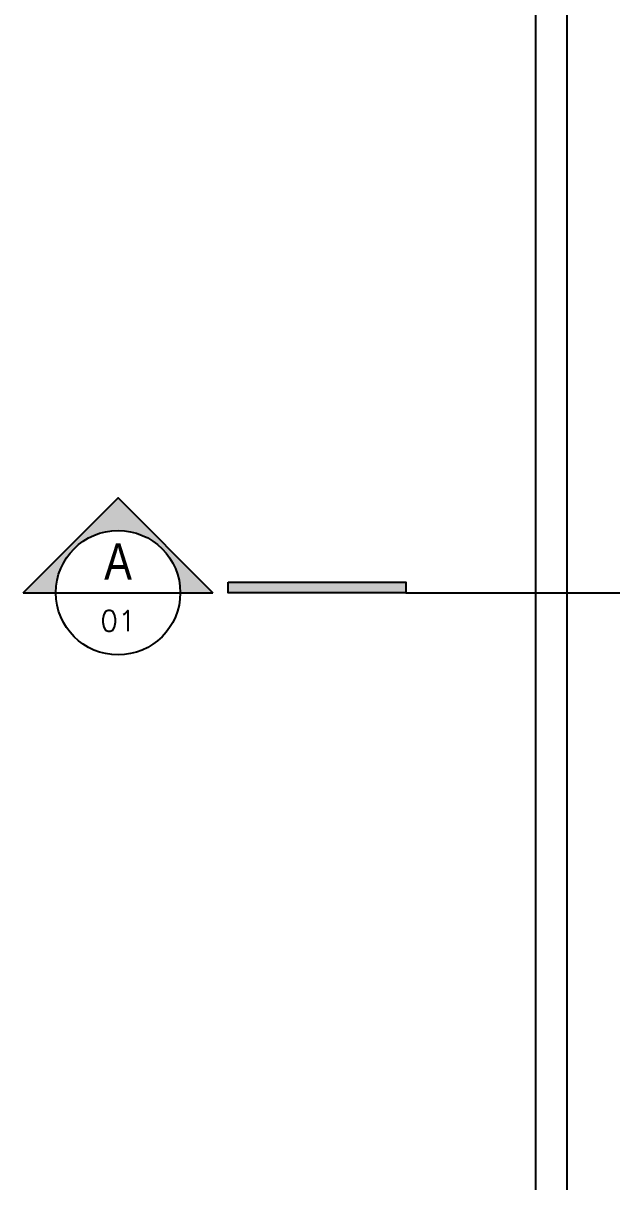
# Model space of a CAD drawing. Header units: millimetres. Extents: x 45003 to 46969, y 6653 to 6979.
# Drawn here: x 45024.39 to 45027.23, y 6709.22 to 6714.81 of the extents above; entities that cross this region are included whole.
import ezdxf
from ezdxf.enums import TextEntityAlignment as Align

# ---------------------------------------------------------------- set-up
doc = ezdxf.new("R2010")
doc.units = ezdxf.units.MM
doc.linetypes.add('ACAD_ISO04W100', pattern=[30, 24, -3, 0, -3])
for name, color, linetype in [('ARQ-ALVENARIA', 4, 'Continuous'), ('ARQ-EIXOS', 2, 'ACAD_ISO04W100'), ('ARQ-SÍMBOLOS', 2, 'Continuous'), ('ARQ-TEXTO2', 2, 'Continuous'), ('ARQ-TEXTO4', 4, 'Continuous')]:
    doc.layers.add(name, color=color, linetype=linetype)
doc.styles.add('ARIAL', font='ARIALN.TTF', dxfattribs={"height": 0.18})
doc.styles.add('ROMANS', font='romans.shx')

# ---------------------------------------------------------------- blocks, each defined once
blk = doc.blocks.new('Símbolo_Corte')
at = {"layer": 'ARQ-SÍMBOLOS'}
h = blk.add_hatch(color=256, dxfattribs=at)
h.dxf.hatch_style = 1
h.paths.add_polyline_path([(0, 0.915), (-0.915, 0), (-0.6, 0, -1), (0.6, 0), (0.915, 0)])
at = {"layer": 'ARQ-SÍMBOLOS', "ltscale": 0.1}
blk.add_hatch(color=256, dxfattribs=at).paths.add_polyline_path([(1.063, 0.1), (2.775, 0.1), (2.775, 0), (1.063, 0)])
at = {"layer": 'ARQ-SÍMBOLOS'}
for p, q in [((-0.915, 0), (-0.6, 0)), ((0.6, 0), (0.915, 0))]:
    blk.add_line(p, q, dxfattribs=at)
at = {"layer": 'ARQ-SÍMBOLOS', "color": 4}
blk.add_line((-0.6, 0), (0.6, 0), dxfattribs=at)
at = {"layer": 'ARQ-SÍMBOLOS'}
blk.add_lwpolyline([(-0.915, 0), (0, 0.915), (0.915, 0)], dxfattribs=at)
blk.add_lwpolyline([(1.063, 0.1), (2.775, 0.1), (2.775, 0), (1.063, 0)], close=True, dxfattribs=at)
blk.add_circle((0, 0), 0.6, dxfattribs=at)
at = {"layer": 'ARQ-TEXTO2', "style": 'ROMANS'}
blk.add_attdef('NUMERO-FOLHA', text='', height=0.2, dxfattribs=at).set_placement((0, -0.271), align=Align.MIDDLE_CENTER)
at = {"layer": 'ARQ-TEXTO4', "style": 'ARIAL'}
blk.add_attdef('NUMERO-DESENHO-NA-FOLHA', text='', height=0.35, dxfattribs=at).set_placement((0, 0.301), align=Align.MIDDLE_CENTER)

msp = doc.modelspace()

# ---------------------------------------------------------------- linework, layer by layer
at = {"layer": 'ARQ-ALVENARIA'}
for p, q in [((45026.8665, 6705.4095), (45026.8665, 6721.6095)), ((45027.0165, 6705.5595), (45027.0165, 6719.8721))]:
    msp.add_line(p, q, dxfattribs=at)
at = {"layer": 'ARQ-EIXOS', "ltscale": 0.05}
msp.add_line((45026.2387, 6712.061), (45027.8934, 6712.061), dxfattribs=at)

# ---------------------------------------------------------------- block references
at = {"layer": 'ARQ-SÍMBOLOS', "ltscale": 0.03, "xscale": 0.5, "yscale": 0.5, "zscale": 0.5}
msp.add_blockref('Símbolo_Corte', (45024.8512, 6712.061), dxfattribs=at).add_auto_attribs({'NUMERO-FOLHA': '01', 'NUMERO-DESENHO-NA-FOLHA': 'A'})

doc.saveas('drawing.dxf')
